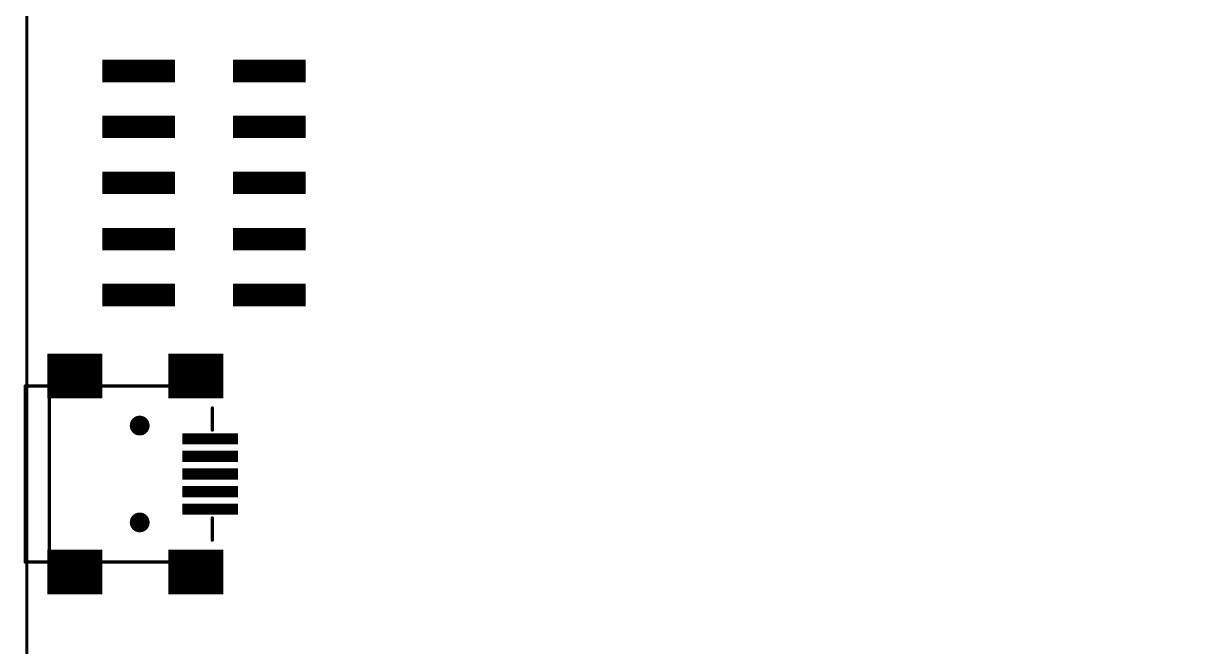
# Model space of a CAD drawing. Header units: millimetres. Extents: x 260 to 357, y 109 to 232.
# Drawn here: x 260.2 to 313.9, y 148 to 176.3 of the extents above; entities that cross this region are included whole.
import ezdxf

# ---------------------------------------------------------------- set-up
doc = ezdxf.new("R2010")
doc.units = ezdxf.units.MM
for name, color, linetype in [('BOARD_OUTLINE_00', 183, 'Continuous'), ('DRIL_NPLTE_THRU_01', 3, 'Continuous'), ('DRIL_NPLTE_THRU_02', 5, 'Continuous'), ('DRIL_PLTE_THRU_01', 3, 'Continuous'), ('DRIL_PLTE_THRU_02', 5, 'Continuous'), ('PADS_TOP', 96, 'Continuous'), ('PART_TOP_2DLINE_26', 254, 'Continuous')]:
    doc.layers.add(name, color=color, linetype=linetype)

# ---------------------------------------------------------------- blocks, each defined once
blk = doc.blocks.new('BOARD_40')
at = {"layer": 'BOARD_OUTLINE_00', "const_width": 0.127}
blk.add_lwpolyline([(8.06, -6.94, -0.431185), (11.06, -3.94), (102.05, -3.94, -0.388879), (105.05, -6.94), (105.05, -122.038, -0.372393), (101.468, -126.811), (13.706, -126.811, -0.504041), (8.06, -122.044)], format="xyb", close=True, dxfattribs=at)
blk = doc.blocks.new('SMOOTH_0$1524')
at = {"const_width": 0.0762}
blk.add_lwpolyline([(-0.0381, 0, 1), (0.0381, 0, 1)], format="xyb", close=True, dxfattribs=at)
blk = doc.blocks.new('PART_BODY_TOP_39')
at = {"layer": 'PART_TOP_2DLINE_26', "const_width": 0.152}
for points in [[(-4, 5.2), (-4, 4)], [(-4, 5.2), (4, 5.2)], [(4, 5.2), (4, 4)], [(-4, 4.1), (4, 4.1)], [(-4, 1.9), (-4, -1.5)], [(4, 1.9), (4, -1.5)], [(-3, -3.3), (-2, -3.3)], [(2, -3.3), (3, -3.3)]]:
    blk.add_lwpolyline(points, dxfattribs=at)
at = {"layer": 'PART_TOP_2DLINE_26'}
for p in [(-4, 5.2), (-4, 5.2), (4, 5.2), (4, 5.2), (-4, 4.1), (-4, 4), (4, 4.1), (4, 4), (-4, 1.9), (4, 1.9), (-4, -1.5), (4, -1.5), (-3, -3.3), (-2, -3.3), (2, -3.3), (3, -3.3)]:
    blk.add_blockref('SMOOTH_0$1524', p, dxfattribs=at)
blk = doc.blocks.new('DRIL_HOLE_0')
blk.add_lwpolyline([(0, 0, 1), (0, 0, 1)], format="xyb", close=True)
blk = doc.blocks.new('PAD_22')
at = {"const_width": 0.508}
blk.add_lwpolyline([(-1.27, 0), (1.27, 0)], dxfattribs=at)
blk = doc.blocks.new('STK_TOP_47')
at = {"layer": 'DRIL_NPLTE_THRU_01'}
blk.add_blockref('DRIL_HOLE_0', (0, 0), dxfattribs=at)
at = {"layer": 'DRIL_NPLTE_THRU_02'}
blk.add_blockref('DRIL_HOLE_0', (0, 0), dxfattribs=at)
at = {"layer": 'PADS_TOP', "rotation": 90}
blk.add_blockref('PAD_22', (0, 0), dxfattribs=at)
blk = doc.blocks.new('PAD_23')
at = {"const_width": 2.032}
blk.add_lwpolyline([(-1.25, 0), (1.25, 0)], dxfattribs=at)
blk = doc.blocks.new('STK_TOP_48')
at = {"layer": 'DRIL_NPLTE_THRU_01'}
blk.add_blockref('DRIL_HOLE_0', (0, 0), dxfattribs=at)
at = {"layer": 'DRIL_NPLTE_THRU_02'}
blk.add_blockref('DRIL_HOLE_0', (0, 0), dxfattribs=at)
at = {"layer": 'PADS_TOP', "rotation": 90}
blk.add_blockref('PAD_23', (0, 0), dxfattribs=at)
blk = doc.blocks.new('DRIL_HOLE_0$9')
at = {"const_width": 0.45}
blk.add_lwpolyline([(-0.225, 0, 1), (0.225, 0, 1)], format="xyb", close=True, dxfattribs=at)
blk = doc.blocks.new('PAD_24')
at = {"const_width": 0.45}
blk.add_lwpolyline([(0, -0.225, 1), (0, 0.225, 1)], format="xyb", close=True, dxfattribs=at)
blk = doc.blocks.new('STK_TOP_49')
at = {"layer": 'DRIL_NPLTE_THRU_01'}
blk.add_blockref('DRIL_HOLE_0$9', (0, 0), dxfattribs=at)
at = {"layer": 'DRIL_NPLTE_THRU_02'}
blk.add_blockref('DRIL_HOLE_0$9', (0, 0), dxfattribs=at)
at = {"layer": 'PADS_TOP'}
blk.add_blockref('PAD_24', (0, 0), dxfattribs=at)
blk = doc.blocks.new('SYM_TOP_39')
for name, p in [('STK_TOP_48', (-4.45, 2.95)), ('PART_BODY_TOP_39', (0, 0)), ('STK_TOP_48', (4.45, 2.95)), ('STK_TOP_49', (-2.2, 0)), ('STK_TOP_49', (2.2, 0)), ('STK_TOP_48', (-4.45, -2.55)), ('STK_TOP_48', (4.45, -2.55)), ('STK_TOP_47', (-1.6, -3.2)), ('STK_TOP_47', (-0.8, -3.2)), ('STK_TOP_47', (0, -3.2)), ('STK_TOP_47', (0.8, -3.2)), ('STK_TOP_47', (1.6, -3.2))]:
    blk.add_blockref(name, p)
blk = doc.blocks.new('PART_TOP_73')
blk.add_blockref('SYM_TOP_39', (0, 0))
blk = doc.blocks.new('PAD_28')
at = {"const_width": 1.02}
blk.add_lwpolyline([(-1.65, 0), (1.65, 0)], dxfattribs=at)
blk = doc.blocks.new('STK_TOP_18')
at = {"layer": 'DRIL_PLTE_THRU_01'}
blk.add_blockref('DRIL_HOLE_0', (0, 0), dxfattribs=at)
at = {"layer": 'DRIL_PLTE_THRU_02'}
blk.add_blockref('DRIL_HOLE_0', (0, 0), dxfattribs=at)
at = {"layer": 'PADS_TOP'}
blk.add_blockref('PAD_28', (0, 0), dxfattribs=at)
blk = doc.blocks.new('SYM_TOP_8')
for p in [(-2.965, 0.0108), (2.965, 0.0108)]:
    blk.add_blockref('STK_TOP_18', p)
blk = doc.blocks.new('PART_TOP_112')
blk.add_blockref('SYM_TOP_8', (0, 0))
blk = doc.blocks.new('PART_TOP_113')
blk.add_blockref('SYM_TOP_8', (0, 0))
blk = doc.blocks.new('PART_TOP_114')
blk.add_blockref('SYM_TOP_8', (0, 0))
blk = doc.blocks.new('PART_TOP_142')
blk.add_blockref('SYM_TOP_8', (0, 0))
blk = doc.blocks.new('PART_TOP_143')
blk.add_blockref('SYM_TOP_8', (0, 0))

msp = doc.modelspace()

# ---------------------------------------------------------------- block references
for name, p in [('BOARD_40', (252.283, 236.116)), ('PART_TOP_112', (268.391, 174.116)), ('PART_TOP_113', (268.391, 171.576)), ('PART_TOP_114', (268.391, 169.036))]:
    msp.add_blockref(name, p)
for name, p, rotation in [('PART_TOP_142', (268.391, 166.496), 180), ('PART_TOP_143', (268.391, 163.956), 180), ('PART_TOP_73', (265.47, 155.812), 90)]:
    msp.add_blockref(name, p, dxfattribs=dict(rotation=rotation))

doc.saveas('drawing.dxf')
